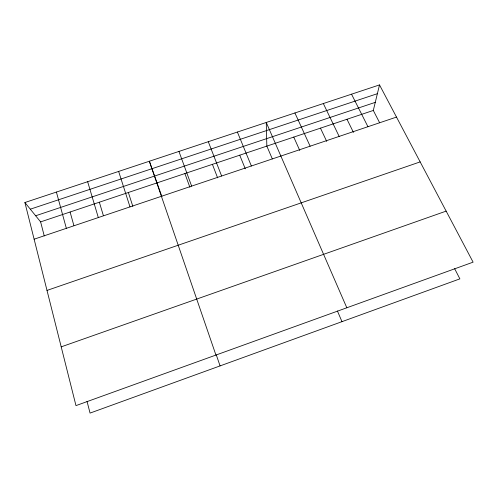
<?xml version="1.0" encoding="UTF-8"?>
<svg xmlns="http://www.w3.org/2000/svg" width="498" height="498" viewBox="0 0 498 498"><rect width="100%" height="100%" fill="white"/><g stroke="black" fill="none" stroke-linecap="round" stroke-linejoin="round"><path stroke-width="0.75" d="M379.632 122.757L373.307 110.45L379.513 84.909L24.9 202.518L75.976 405.615L473.1 262.16L379.513 84.909M61.198 346.863L446.152 211.115M47.005 290.415L420.163 161.894M34.125 239.196L396.501 117.086M24.9 202.518L40.618 221.884L373.307 110.45M30.316 209.185L377.378 93.686M35.651 215.765L375.274 102.364M454.637 268.665L459.884 278.868L90.057 413.091L87.019 401.332M351.538 94.19L367.941 126.71M346.988 119.265L353.443 132.387M323.333 103.54L339.15 136.408M320.469 128.148L326.707 141.401M294.916 112.965L310.123 146.188M293.758 137.093L299.771 150.483M346.82 307.776L266.262 122.471L266.841 146.107L272.325 158.918M337.426 311.007L341.983 321.658M237.384 132.045L251.366 165.99M239.731 155.189L245.284 168.847M208.282 141.7L221.622 176.012M212.409 164.34L217.614 177.836M178.938 151.429L191.637 186.115M184.889 173.559L189.856 187.192M161.887 196.617L149.356 161.24L215.933 355.062M216.356 355.08L220.072 365.906M128.359 192.496L132.848 206.409M118.636 171.43L129.99 206.888M99.345 202.213L103.354 215.534M87.648 181.708L98.311 217.564M70.094 212.011L73.86 225.47M56.405 192.066L66.352 228.333M40.618 221.884L44.247 235.94"/></g></svg>
